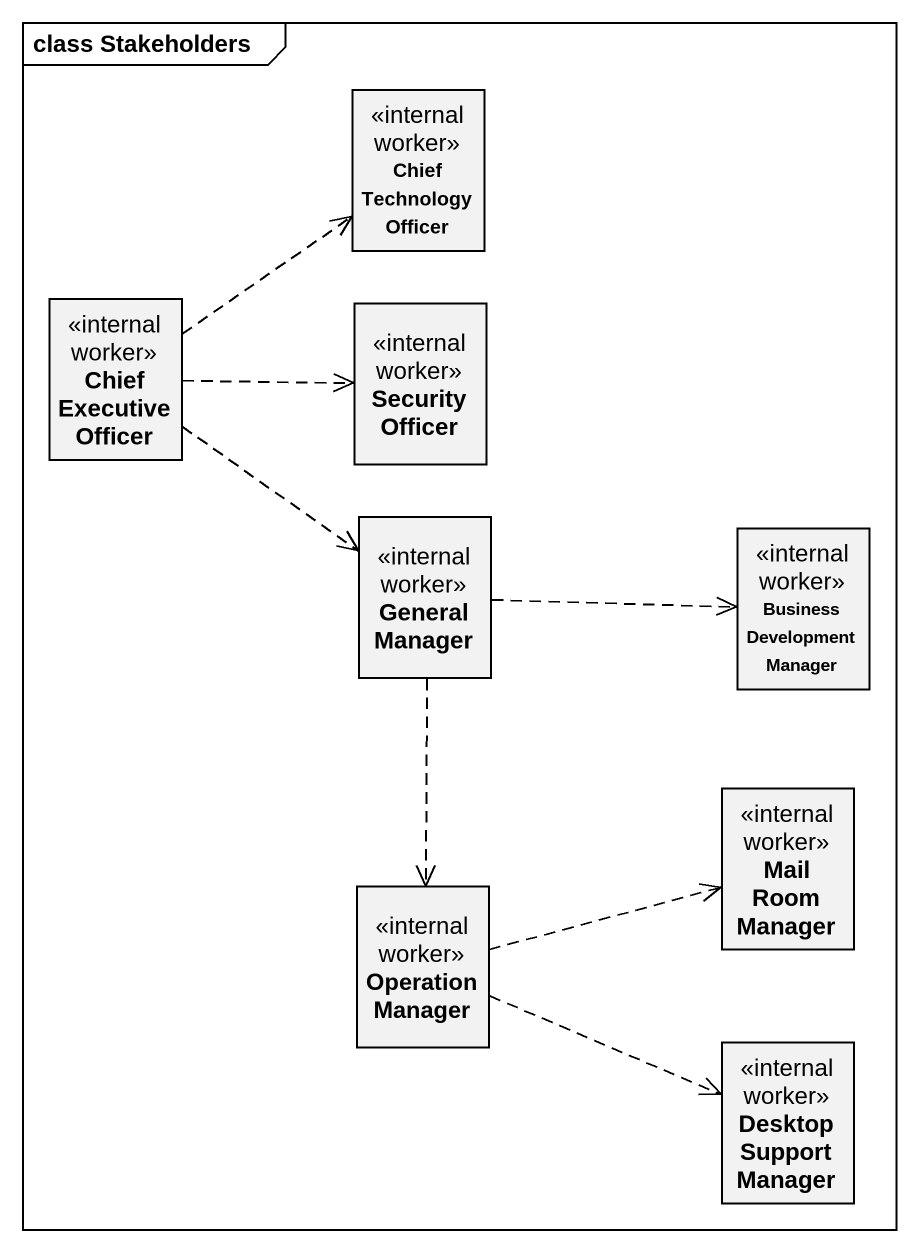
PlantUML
@startuml
mainframe class Stakeholders
hide circle
hide empty members
class "Chief Technology Officer" as Chief_Technology_Officer <<internal worker>>
class "Chief Executive Officer" as Chief_Executive_Officer <<internal worker>>
class "Security Officer" as Security_Officer <<internal worker>>
class "General Manager" as General_Manager <<internal worker>>
class "Business Development Manager" as Business_Development_Manager <<internal worker>>
class "Mail Room Manager" as Mail_Room_Manager <<internal worker>>
class "Operation Manager" as Operation_Manager <<internal worker>>
class "Desktop Support Manager" as Desktop_Support_Manager <<internal worker>>
Chief_Executive_Officer .up.> Chief_Technology_Officer
Chief_Executive_Officer .right.> Security_Officer
Chief_Executive_Officer ..> General_Manager
General_Manager .right.> Business_Development_Manager
General_Manager ..> Operation_Manager
Operation_Manager .right.> Mail_Room_Manager
Operation_Manager .right.> Desktop_Support_Manager
@enduml
